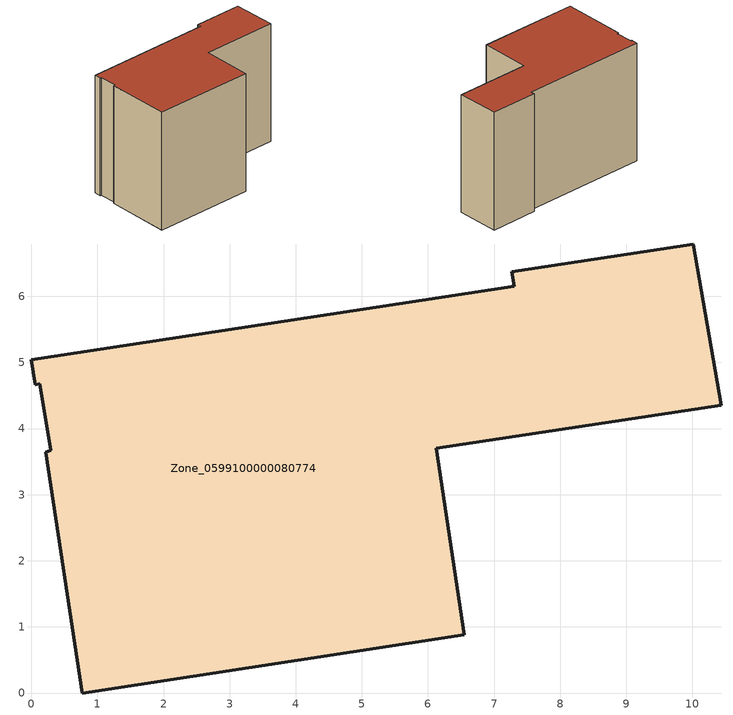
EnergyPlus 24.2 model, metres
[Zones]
Zone_0599100000080774
 floor ground (C_G): 0,5.04 7.3,6.15 7.26,6.37 10.01,6.79 10.44,4.35 6.12,3.7 6.55,0.88 0.77,0 0.21,3.64 0.29,3.67 0.13,4.68 0.06,4.66 z0
 wall outside (C_F): 10.44,4.35 10.01,6.79 7.26,6.37 7.3,6.15 0,5.04 0.06,4.66 0.13,4.68 0.29,3.67 0.21,3.64 0.77,0 6.55,0.88 6.12,3.7 10.44,4.35 z0:7.03
 roof outside (C_R): 7.3,6.15 0,5.04 0.06,4.66 0.13,4.68 0.29,3.67 0.21,3.64 0.77,0 6.55,0.88 6.12,3.7 10.44,4.35 10.01,6.79 7.26,6.37 z7.03
[BUILDING]
Pand.0599100000080774: North Axis=0; Terrain=City; Loads Convergence Tolerance Value=0.04; Temperature Convergence Tolerance Value=0.4; Solar Distribution=FullExterior; Maximum Number of Warmup Days=25; Minimum Number of Warmup Days=1
[Site:Location]
Rotterdam.The.Hague.AP_ZH_NLD Design_Conditions: Latitude=51.96; Longitude=4.45; Time Zone=1; Elevation=-4.5
[SITE:GROUNDTEMPERATURE:BUILDINGSURFACE]
18, 18, 18, 18, 18, 18, 18, 18, 18, 18, 18, 18
[MATERIAL] Thermal Absorptance=0.9; Solar Absorptance=0.7; Visible Absorptance=0.7
Name | Roughness | Thickness | Conductivity | Density | Specific Heat
G.TI.1946 | MediumSmooth | 0.15 | 1 | 540 | 1210
F.TI.1946 | Rough | 0.3 | 0.857143 | 1920 | 840
R.TI.1946 | MediumRough | 0.2 | 0.1 | 1500 | 1000
[CONSTRUCTION]
C_G: G.TI.1946
C_F: F.TI.1946
C_R: R.TI.1946
[ZONE]
Zone_0599100000080774: Type=1; Multiplier=1; Ceiling Height=Autocalculate; Volume=Autocalculate; Floor Area=autocalculate; Part of Total Floor Area=Yes
[ZONEINFILTRATION:DESIGNFLOWRATE]
Infil_Zone_0599100000080774: Zone or ZoneList or Space or SpaceList=Zone_0599100000080774; Schedule=AlwaysOn; Design Flow Rate Calculation Method=Flow/Area; Flow Rate per Floor Area=0.003; Constant Term Coefficient=1; Temperature Term Coefficient=0; Velocity Term Coefficient=0; Velocity Squared Term Coefficient=0
[HVACTEMPLATE:ZONE:IDEALLOADSAIRSYSTEM]
Zone_0599100000080774: Maximum Heating Supply Air Temperature=50; Minimum Cooling Supply Air Temperature=13; Maximum Heating Supply Air Humidity Ratio=0.0156; Minimum Cooling Supply Air Humidity Ratio=0.0077; Heating Limit=NoLimit; Cooling Limit=NoLimit; Dehumidification Control Type=ConstantSensibleHeatRatio; Cooling Sensible Heat Ratio=0.7; Dehumidification Setpoint=60; Humidification Control Type=None; Humidification Setpoint=30; Outdoor Air Method=None; Outdoor Air Flow Rate per Person=0.00944; Outdoor Air Flow Rate per Zone Floor Area=0; Outdoor Air Flow Rate per Zone=0; Demand Controlled Ventilation Type=None; Outdoor Air Economizer Type=NoEconomizer; Heat Recovery Type=None; Sensible Heat Recovery Effectiveness=0.7; Latent Heat Recovery Effectiveness=0.65
[ZONECONTROL:THERMOSTAT]
ThermostatControl_Zone_0599100000080774: Zone or ZoneList=Zone_0599100000080774; Control Type Schedule=DualSetpointControlType; Control 1=Thermostat_Zone_0599100000080774; Temperature Difference Between Cutout And Setpoint=0
[THERMOSTATSETPOINT:DUALSETPOINT]
Thermostat_Zone_0599100000080774: Heating Setpoint Temperature Schedule=HeatingSetpoint_Zone_0599100000080774; Cooling Setpoint Temperature Schedule=CoolingSetpoint_Zone_0599100000080774
[SCHEDULE:COMPACT]
HeatingSetpoint_Zone_0599100000080774: Through: 12/31, For: AllDays, Until: 24:00, 21
CoolingSetpoint_Zone_0599100000080774: Through: 12/31, For: AllDays, Until: 24:00, 24
DualSetpointControlType: Through: 12/31, For: AllDays, Until: 24:00, 4
AlwaysOn: Through: 12/31, For: AllDays, Until: 24:00, 1
